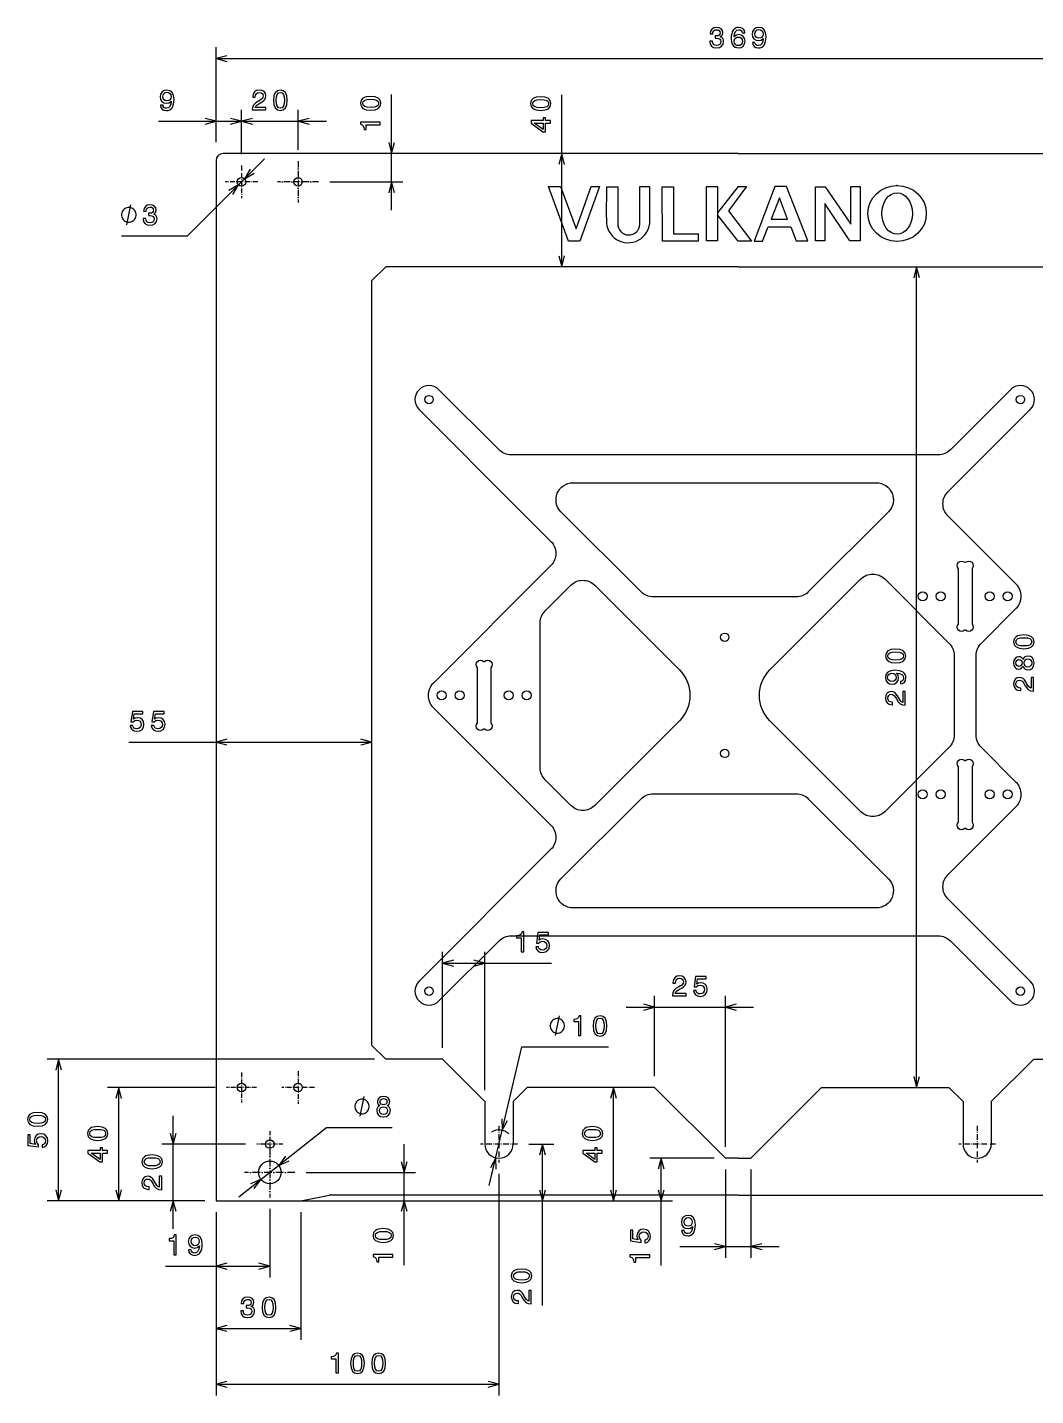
# Model space of a CAD drawing. Extents: x 282 to 817, y -68 to 415.
# Drawn here: x 281.8 to 638.1, y -68.2 to 415.3 of the extents above; entities that cross this region are included whole.
import ezdxf

# ---------------------------------------------------------------- set-up
doc = ezdxf.new("R2010")
doc.units = 0
doc.linetypes.add('DASHDOT', pattern=[18.5, 12, -3, 0.5, -3])
doc.layers.get('0').update_dxf_attribs({"linetype": 'CONTINUOUS'})

msp = doc.modelspace()

# ---------------------------------------------------------------- linework, layer by layer
at = {"color": 7, "ltscale": 0.419198}
msp.add_line((348.45, 374.67), (348.45, 408.21), dxfattribs=at)
at = {"color": 7}
for p, q in [((348.45, 404.21), (717.45, 404.21)), ((410.51, 350.67), (410.51, 391.48)), ((348.45, 368.17), (348.45, 0.67)), ((532.95, 370.67), (350.95, 370.67)), ((532.95, 370.67), (714.95, 370.67)), ((532.95, 330.67), (408.45, 330.67)), ((532.95, 330.67), (657.45, 330.67)), ((403.45, 325.67), (403.45, 55.67)), ((317.58, 162.72), (403.45, 162.72)), ((445.02, 6.07), (456.52, 54.98)), ((404.45, 50.67), (288.82, 50.67)), ((292.82, 0.67), (292.82, 50.67)), ((503.45, 40.67), (458.45, 40.67)), ((562.45, 40.67), (607.45, 40.67)), ((414.98, -22.14), (414.98, 20.67)), ((463.85, -36.4), (463.85, 20.67)), ((448.45, 10.17), (448.45, -68.21)), ((344.45, 0.67), (288.82, 0.67)), ((352.45, 0.67), (418.98, 0.67)), ((382.45, 0.67), (467.85, 0.67)), ((382.45, 0.67), (509.8, 0.67)), ((382.45, 0.67), (492.9, 0.67)), ((532.95, 2.67), (388.45, 2.67)), ((532.95, 2.67), (677.45, 2.67)), ((348.45, -3.33), (348.45, -48.44)), ((348.45, -3.33), (348.45, -68.21)), ((378.45, -3.33), (378.45, -48.44)), ((348.45, -64.21), (448.45, -64.21))]:
    msp.add_line(p, q, dxfattribs=at)
at = {"color": 230}
msp.add_line((470.62, 330.67), (470.62, 391.37), dxfattribs=at)
at = {"color": 7, "ltscale": 0.491104}
msp.add_line((328.16, 382.06), (367.45, 382.06), dxfattribs=at)
at = {"color": 7, "ltscale": 0.499998}
msp.add_line((347.45, 382.06), (387.45, 382.06), dxfattribs=at)
at = {"color": 7, "ltscale": 0.142364}
msp.add_line((348.45, 374.67), (348.45, 386.06), dxfattribs=at)
at = {"color": 7, "ltscale": 0.195451}
msp.add_line((357.45, 370.42), (357.45, 386.06), dxfattribs=at)
msp.add_line((357.45, 370.42), (357.45, 386.06), dxfattribs=at)
at = {"color": 7, "ltscale": 0.176475}
msp.add_line((377.45, 371.94), (377.45, 386.06), dxfattribs=at)
at = {"color": 7, "ltscale": 0.482448}
msp.add_line((338.28, 341.53), (365.59, 368.8), dxfattribs=at)
at = {"color": 7, "linetype": 'DASHDOT', "ltscale": 0.181778}
for p, q in [((377.45, 367.94), (377.45, 353.4)), ((384.72, 360.67), (370.18, 360.67))]:
    msp.add_line(p, q, dxfattribs=at)
at = {"color": 7, "linetype": 'DASHDOT', "ltscale": 0.143826}
msp.add_line((357.45, 366.42), (357.45, 354.92), dxfattribs=at)
at = {"color": 7, "linetype": 'DASHDOT', "ltscale": 0.143825}
msp.add_line((363.21, 360.67), (351.7, 360.67), dxfattribs=at)
at = {"color": 7, "ltscale": 0.322361}
msp.add_line((388.72, 360.67), (414.51, 360.67), dxfattribs=at)
for p, q in [((465.94, 359.02), (470.24, 359.02)), ((473.07, 339.77), (465.94, 359.02)), ((470.24, 359.02), (475.7, 344.09)), ((475.7, 344.09), (481.06, 359.06)), ((484, 359.06), (477.08, 339.77)), ((481.06, 359.06), (484, 359.06)), ((486.51, 348.08), (486.57, 358.9)), ((486.57, 358.9), (490.45, 358.9)), ((486.57, 358.9), (490.45, 358.9)), ((490.45, 358.9), (490.45, 345.17)), ((498.2, 346.46), (498.2, 359.05)), ((498.2, 359.05), (501.64, 359.05)), ((501.64, 359.05), (501.64, 345.56)), ((506.12, 358.91), (510.16, 358.91)), ((506.23, 339.76), (506.12, 358.91)), ((510.16, 358.91), (510.16, 342.25)), ((521.76, 359.02), (525.64, 359.02)), ((521.76, 339.8), (521.76, 359.02)), ((532.95, 359.02), (525.64, 349.67)), ((525.64, 359.02), (525.64, 339.8)), ((535.97, 359.02), (529.61, 350.47)), ((532.95, 359.02), (535.97, 359.02)), ((545.96, 359.01), (538.62, 339.73)), ((550.12, 359.01), (545.96, 359.01)), ((557.61, 339.81), (550.12, 359.01)), ((560.35, 339.86), (560.35, 358.95)), ((560.35, 358.95), (563.78, 358.95)), ((563.78, 358.95), (572.8, 345.67)), ((572.8, 345.67), (572.8, 359.03)), ((572.8, 359.03), (576.09, 359.03)), ((576.09, 359.03), (576.09, 339.86)), ((589.16, 359.41), (588.89, 359.4)), ((589.16, 359.41), (589.43, 359.4)), ((547.55, 355.08), (544.6, 347.52)), ((550.42, 347.52), (547.55, 355.08)), ((572.42, 339.86), (563.63, 353)), ((563.63, 353), (563.63, 339.79)), ((532.95, 339.73), (525.64, 349.03)), ((529.61, 350.47), (537.64, 339.73)), ((541.57, 339.73), (543.61, 344.8)), ((543.61, 344.8), (551.64, 344.8)), ((544.6, 347.52), (550.42, 347.52)), ((551.64, 344.8), (553.45, 339.81)), ((477.08, 339.77), (473.07, 339.77)), ((518.85, 339.76), (506.23, 339.76)), ((510.16, 342.25), (518.85, 342.25)), ((518.85, 342.25), (518.85, 339.76)), ((525.64, 339.8), (521.76, 339.8)), ((537.64, 339.73), (532.95, 339.73)), ((538.62, 339.73), (541.57, 339.73)), ((553.45, 339.81), (557.61, 339.81)), ((563.63, 339.79), (560.35, 339.86)), ((576.09, 339.86), (572.42, 339.86)), ((596.06, 40.67), (596.06, 330.67)), ((443.45, 39.67), (443.45, 88.57)), ((528.45, 19.67), (528.45, 73.07)), ((493.45, 69.07), (538.45, 69.07))]:
    msp.add_line(p, q)
at = {"color": 7, "ltscale": 0.290067}
for p, q in [((338.28, 341.53), (315.07, 341.53)), ((387.48, 26.48), (410.69, 26.48))]:
    msp.add_line(p, q, dxfattribs=at)
at = {"color": 7, "ltscale": 0.088388}
for p, q in [((403.45, 325.67), (408.45, 330.67)), ((408.45, 50.67), (403.45, 55.67)), ((453.45, 35.67), (458.45, 40.67)), ((612.45, 35.67), (607.45, 40.67))]:
    msp.add_line(p, q, dxfattribs=at)
at = {"color": 7, "ltscale": 0.420083}
for p, q in [((566.45, 330.67), (600.06, 330.67)), ((566.45, 40.67), (600.06, 40.67))]:
    msp.add_line(p, q, dxfattribs=at)
at = {"ltscale": 0.423739}
msp.add_line((428.45, 54.67), (428.45, 88.57), dxfattribs=at)
at = {"ltscale": 0.481799}
msp.add_line((428.45, 84.57), (467, 84.57), dxfattribs=at)
at = {"ltscale": 0.354949}
msp.add_line((503.45, 44.67), (503.45, 73.07), dxfattribs=at)
at = {"color": 7, "ltscale": 0.383468}
msp.add_line((456.52, 54.98), (487.2, 54.98), dxfattribs=at)
at = {"color": 7, "ltscale": 0.249999}
for p, q in [((428.45, 50.67), (408.45, 50.67)), ((637.45, 50.67), (657.45, 50.67))]:
    msp.add_line(p, q, dxfattribs=at)
at = {"color": 7, "ltscale": 0.265165}
for p, q in [((428.45, 50.67), (443.45, 35.67)), ((637.45, 50.67), (622.45, 35.67))]:
    msp.add_line(p, q, dxfattribs=at)
at = {"color": 7, "linetype": 'DASHDOT', "ltscale": 0.131209}
for p, q in [((357.45, 45.92), (357.45, 35.42)), ((362.7, 40.67), (352.2, 40.67))]:
    msp.add_line(p, q, dxfattribs=at)
at = {"color": 7, "linetype": 'DASHDOT', "ltscale": 0.143738}
for p, q in [((377.45, 46.42), (377.45, 34.92)), ((383.2, 40.67), (371.7, 40.67))]:
    msp.add_line(p, q, dxfattribs=at)
at = {"color": 7, "ltscale": 0.476903}
msp.add_line((348.2, 40.67), (310.05, 40.67), dxfattribs=at)
at = {"color": 7, "ltscale": 0.499999}
for p, q in [((314.05, 0.67), (314.05, 40.67)), ((488.9, 0.67), (488.9, 40.67)), ((333.27, -9.33), (333.27, 30.67))]:
    msp.add_line(p, q, dxfattribs=at)
at = {"color": 7, "ltscale": 0.441941}
for p, q in [((503.45, 40.67), (528.45, 15.67)), ((562.45, 40.67), (537.45, 15.67))]:
    msp.add_line(p, q, dxfattribs=at)
at = {"color": 7, "ltscale": 0.187499}
for p, q in [((443.45, 35.67), (443.45, 20.67)), ((622.45, 35.67), (622.45, 20.67))]:
    msp.add_line(p, q, dxfattribs=at)
at = {"color": 7, "ltscale": 0.1875}
for p, q in [((453.45, 35.67), (453.45, 20.67)), ((612.45, 35.67), (612.45, 20.67))]:
    msp.add_line(p, q, dxfattribs=at)
at = {"color": 7, "ltscale": 0.493941}
msp.add_line((356.46, 2), (387.48, 26.48), dxfattribs=at)
at = {"color": 7, "linetype": 'DASHDOT', "ltscale": 0.114717}
for p, q in [((367.45, 25.26), (367.45, 16.08)), ((372.04, 20.67), (362.86, 20.67))]:
    msp.add_line(p, q, dxfattribs=at)
at = {"color": 7, "linetype": 'DASHDOT', "ltscale": 0.1625}
for p, q in [((448.45, 27.17), (448.45, 14.17)), ((617.45, 27.17), (617.45, 14.17)), ((454.95, 20.67), (441.95, 20.67)), ((623.95, 20.67), (610.95, 20.67))]:
    msp.add_line(p, q, dxfattribs=at)
at = {"color": 7, "ltscale": 0.36987}
msp.add_line((358.86, 20.67), (329.27, 20.67), dxfattribs=at)
at = {"color": 7, "linetype": 'DASHDOT', "ltscale": 0.222767}
for p, q in [((367.45, 19.58), (367.45, 1.76)), ((376.36, 10.67), (358.54, 10.67))]:
    msp.add_line(p, q, dxfattribs=at)
at = {"color": 7, "ltscale": 0.111219}
msp.add_line((458.95, 20.67), (467.85, 20.67), dxfattribs=at)
at = {"color": 7, "ltscale": 0.28315}
msp.add_line((524.45, 15.67), (501.8, 15.67), dxfattribs=at)
at = {"color": 7, "ltscale": 0.474378}
msp.add_line((505.8, -22.28), (505.8, 15.67), dxfattribs=at)
at = {"color": 7, "ltscale": 0.056251}
for q in [(528.45, 15.67), (537.45, 15.67)]:
    msp.add_line((532.95, 15.67), q, dxfattribs=at)
at = {"color": 7, "ltscale": 0.482652}
msp.add_line((380.36, 10.67), (418.98, 10.67), dxfattribs=at)
at = {"color": 7, "ltscale": 0.390543}
for p, q in [((528.45, 11.67), (528.45, -19.57)), ((537.45, 11.67), (537.45, -19.57))]:
    msp.add_line(p, q, dxfattribs=at)
at = {"color": 7, "ltscale": 0.430008}
msp.add_line((344.45, 0.67), (310.05, 0.67), dxfattribs=at)
at = {"color": 7, "ltscale": 0.189729}
msp.add_line((344.45, 0.67), (329.27, 0.67), dxfattribs=at)
at = {"color": 7, "ltscale": 0.375}
for p, q in [((348.45, 0.67), (378.45, 0.67)), ((348.45, -44.44), (378.45, -44.44))]:
    msp.add_line(p, q, dxfattribs=at)
at = {"color": 7, "ltscale": 0.127475}
msp.add_line((378.45, 0.67), (388.45, 2.67), dxfattribs=at)
at = {"color": 7, "ltscale": 0.288997}
msp.add_line((348.45, -3.33), (348.45, -26.45), dxfattribs=at)
at = {"color": 7, "ltscale": 0.302615}
msp.add_line((367.45, -2.24), (367.45, -26.45), dxfattribs=at)
at = {"color": 7, "ltscale": 0.438402}
msp.add_line((512.38, -15.57), (547.45, -15.57), dxfattribs=at)
at = {"color": 7, "ltscale": 0.460394}
msp.add_line((330.62, -22.45), (367.45, -22.45), dxfattribs=at)
at = {"color": 7}
for points in [[(522.94, 410.41), (522.94, 410.34), (523.1, 409.37), (523.57, 408.64), (524.32, 408.18), (525.31, 408.01), (526.36, 408.18), (527.15, 408.62), (527.65, 409.33), (527.83, 410.23), (527.75, 410.83), (527.53, 411.31), (527.17, 411.69), (526.68, 411.96), (527.34, 412.5), (527.57, 413.37), (527.42, 414.16), (526.98, 414.75), (526.28, 415.13), (525.31, 415.26), (524.4, 415.1), (523.71, 414.65), (523.25, 413.95), (523.1, 413.01), (523.1, 412.94), (524, 412.94), (524.08, 413.58), (524.34, 414.05), (524.76, 414.33), (525.36, 414.43), (525.88, 414.35), (526.27, 414.14), (526.5, 413.8), (526.59, 413.33), (526.5, 412.84), (526.26, 412.5), (525.83, 412.3), (525.26, 412.24), (524.87, 412.25), (524.87, 411.46), (525.36, 411.48), (526, 411.38), (526.47, 411.14), (526.75, 410.75), (526.85, 410.23), (526.74, 409.65), (526.45, 409.22), (525.99, 408.94), (525.37, 408.85), (524.73, 408.95), (524.27, 409.26), (523.98, 409.74), (523.87, 410.41)], [(535.37, 413.32), (535.18, 414.14), (534.74, 414.74), (534.05, 415.13), (533.16, 415.26), (532.57, 415.19), (532.06, 415), (531.6, 414.68), (531.22, 414.24), (530.92, 413.68), (530.69, 413.01), (530.55, 412.21), (530.51, 411.31), (530.67, 409.88), (531.17, 408.84), (531.96, 408.22), (533.05, 408.01), (534.03, 408.19), (534.78, 408.66), (535.26, 409.41), (535.43, 410.36), (535.26, 411.31), (534.8, 412.05), (534.08, 412.51), (533.19, 412.68), (532.24, 412.47), (531.52, 411.9), (531.67, 413.01), (531.99, 413.81), (532.49, 414.28), (533.17, 414.44), (533.68, 414.36), (534.06, 414.15), (534.31, 413.8), (534.45, 413.32)], [(534.46, 410.35), (534.34, 409.71), (534.06, 409.23), (533.61, 408.9), (533.04, 408.8), (532.45, 408.9), (531.99, 409.22), (531.7, 409.7), (531.61, 410.34), (531.71, 410.96), (531.99, 411.43), (532.46, 411.74), (533.08, 411.85), (533.63, 411.74), (534.06, 411.44), (534.34, 410.97)], [(538, 409.94), (538.16, 409.15), (538.59, 408.53), (539.28, 408.15), (540.18, 408.01), (540.78, 408.08), (541.31, 408.26), (541.77, 408.57), (542.15, 409.01), (542.45, 409.57), (542.67, 410.25), (542.81, 411.04), (542.86, 411.95), (542.68, 413.37), (542.19, 414.41), (541.4, 415.04), (540.32, 415.26), (539.34, 415.08), (538.59, 414.59), (538.1, 413.85), (537.94, 412.91), (538.1, 411.94), (538.58, 411.2), (539.29, 410.74), (540.18, 410.59), (541.13, 410.78), (541.85, 411.36), (541.69, 410.24), (541.36, 409.45), (540.87, 408.97), (540.19, 408.82), (539.67, 408.89), (539.29, 409.11), (539.03, 409.47), (538.93, 409.94)], [(538.92, 412.92), (539.02, 413.54), (539.31, 414.04), (539.75, 414.35), (540.32, 414.46), (540.92, 414.35), (541.37, 414.04), (541.66, 413.55), (541.77, 412.93), (541.66, 412.29), (541.37, 411.82), (540.91, 411.53), (540.29, 411.42), (539.74, 411.53), (539.31, 411.82), (539.02, 412.28)], [(328.78, 387.8), (328.93, 387), (329.36, 386.38), (330.05, 386), (330.96, 385.86), (331.55, 385.93), (332.09, 386.11), (332.54, 386.42), (332.93, 386.87), (333.23, 387.42), (333.45, 388.11), (333.58, 388.89), (333.63, 389.8), (333.46, 391.22), (332.97, 392.26), (332.18, 392.89), (331.1, 393.11), (330.11, 392.93), (329.36, 392.45), (328.88, 391.7), (328.72, 390.76), (328.88, 389.79), (329.35, 389.06), (330.06, 388.59), (330.96, 388.44), (331.91, 388.63), (332.62, 389.22), (332.46, 388.1), (332.14, 387.3), (331.64, 386.83), (330.97, 386.68), (330.44, 386.75), (330.06, 386.97), (329.81, 387.32), (329.71, 387.8)], [(329.7, 390.77), (329.8, 391.4), (330.08, 391.89), (330.52, 392.2), (331.1, 392.31), (331.69, 392.2), (332.15, 391.89), (332.43, 391.41), (332.54, 390.78), (332.43, 390.15), (332.15, 389.67), (331.68, 389.38), (331.07, 389.28), (330.51, 389.38), (330.08, 389.67), (329.8, 390.14)], [(361.26, 386.06), (366.07, 386.06), (366.07, 386.93), (362.26, 386.93), (362.48, 387.4), (362.84, 387.8), (363.96, 388.51), (364.55, 388.81), (365.22, 389.25), (365.69, 389.75), (365.97, 390.35), (366.07, 391.02), (365.9, 391.87), (365.42, 392.54), (364.7, 392.96), (363.76, 393.11), (362.79, 392.94), (362.05, 392.47), (361.58, 391.71), (361.42, 390.71), (361.42, 390.57), (362.33, 390.57), (362.33, 390.65), (362.43, 391.34), (362.7, 391.84), (363.13, 392.16), (363.71, 392.27), (364.29, 392.17), (364.73, 391.92), (365.01, 391.53), (365.11, 391.03), (365.04, 390.57), (364.85, 390.18), (364.52, 389.83), (364.08, 389.53), (363.48, 389.21), (362.5, 388.58), (361.8, 387.92), (361.39, 387.11), (361.26, 386.09)], [(368.76, 389.48), (368.91, 387.9), (369.38, 386.77), (370.14, 386.08), (371.19, 385.86), (372.23, 386.08), (372.98, 386.77), (373.45, 387.9), (373.61, 389.48), (373.45, 391.05), (373.26, 391.68), (372.98, 392.19), (372.23, 392.88), (371.19, 393.11), (370.14, 392.88), (369.38, 392.18), (368.91, 391.05)], [(369.73, 389.48), (369.81, 390.7), (370.06, 391.58), (370.51, 392.09), (371.19, 392.27), (371.85, 392.09), (372.31, 391.58), (372.56, 390.7), (372.64, 389.48), (372.56, 388.25), (372.31, 387.37), (371.85, 386.86), (371.19, 386.69), (370.51, 386.86), (370.06, 387.37), (369.81, 388.25)], [(403.09, 386.02), (404.68, 386.17), (405.81, 386.64), (406.49, 387.4), (406.71, 388.45), (406.49, 389.49), (405.81, 390.24), (404.68, 390.71), (403.09, 390.87), (401.52, 390.71), (400.89, 390.51), (400.38, 390.24), (399.69, 389.49), (399.46, 388.45), (399.69, 387.4), (400.39, 386.64), (401.52, 386.17)], [(403.09, 386.98), (401.87, 387.07), (401, 387.32), (400.48, 387.77), (400.3, 388.45), (400.48, 389.11), (401, 389.57), (401.87, 389.82), (403.09, 389.9), (404.32, 389.82), (405.2, 389.57), (405.72, 389.11), (405.89, 388.45), (405.72, 387.77), (405.2, 387.32), (404.32, 387.07)], [(406.51, 380.79), (406.51, 381.71), (399.46, 381.71), (399.46, 381.03), (400.08, 380.84), (400.49, 380.48), (400.73, 379.93), (400.81, 379.16), (401.53, 379.16), (401.53, 380.79)], [(320.2, 349.03), (320.2, 349.26), (320.09, 349.73), (319.97, 350.08), (319.85, 350.31), (319.62, 350.66), (319.27, 351.01), (318.92, 351.25), (318.69, 351.36), (318.34, 351.48), (317.87, 351.6), (317.64, 351.6), (317.4, 351.6), (316.94, 351.48), (316.59, 351.36), (316.35, 351.25), (316, 351.01), (315.65, 350.66), (315.42, 350.31), (315.3, 350.08), (315.19, 349.73), (315.07, 349.26), (315.07, 349.03), (315.07, 348.8), (315.19, 348.33), (315.3, 347.98), (315.42, 347.75), (315.65, 347.4), (316, 347.05), (316.35, 346.81), (316.59, 346.7), (316.94, 346.58), (317.4, 346.46), (317.64, 346.46), (317.87, 346.46), (318.34, 346.58), (318.69, 346.7), (318.92, 346.81), (319.27, 347.05), (319.62, 347.4), (319.85, 347.75), (319.97, 347.98), (320.09, 348.33), (320.2, 348.8)], [(322.7, 347.73), (322.7, 347.66), (322.86, 346.69), (323.33, 345.96), (324.08, 345.5), (325.07, 345.33), (326.12, 345.5), (326.9, 345.94), (327.41, 346.65), (327.59, 347.56), (327.51, 348.15), (327.29, 348.64), (326.92, 349.01), (326.44, 349.28), (327.1, 349.83), (327.33, 350.69), (327.18, 351.48), (326.74, 352.07), (326.04, 352.45), (325.07, 352.58), (324.16, 352.42), (323.47, 351.97), (323.01, 351.27), (322.86, 350.33), (322.86, 350.26), (323.76, 350.26), (323.84, 350.9), (324.1, 351.37), (324.52, 351.65), (325.12, 351.75), (325.64, 351.67), (326.03, 351.46), (326.26, 351.12), (326.35, 350.65), (326.26, 350.16), (326.02, 349.83), (325.59, 349.62), (325.02, 349.56), (324.63, 349.57), (324.63, 348.78), (325.12, 348.8), (325.75, 348.71), (326.23, 348.46), (326.51, 348.07), (326.61, 347.56), (326.5, 346.97), (326.21, 346.54), (325.74, 346.26), (325.13, 346.17), (324.49, 346.27), (324.03, 346.58), (323.74, 347.06), (323.63, 347.73)], [(318.11, 168.55), (318.33, 167.72), (318.83, 167.07), (319.55, 166.67), (320.48, 166.52), (321.5, 166.7), (322.3, 167.19), (322.8, 167.98), (322.99, 168.99), (322.82, 169.93), (322.34, 170.66), (321.58, 171.14), (320.6, 171.31), (319.85, 171.19), (319.26, 170.86), (319.54, 172.74), (322.61, 172.74), (322.61, 173.57), (318.87, 173.57), (318.31, 169.86), (319.12, 169.86), (319.7, 170.33), (320.45, 170.5), (321.1, 170.39), (321.59, 170.07), (321.9, 169.57), (322.01, 168.94), (321.9, 168.3), (321.58, 167.81), (321.09, 167.5), (320.45, 167.39), (319.92, 167.46), (319.5, 167.69), (319.2, 168.05), (319.05, 168.55)], [(325.58, 168.55), (325.8, 167.72), (326.3, 167.07), (327.03, 166.67), (327.95, 166.52), (328.97, 166.7), (329.77, 167.19), (330.27, 167.98), (330.46, 168.99), (330.29, 169.93), (329.81, 170.66), (329.05, 171.14), (328.07, 171.31), (327.32, 171.19), (326.73, 170.86), (327.01, 172.74), (330.08, 172.74), (330.08, 173.57), (326.34, 173.57), (325.78, 169.86), (326.59, 169.86), (327.18, 170.33), (327.92, 170.5), (328.57, 170.39), (329.06, 170.07), (329.38, 169.57), (329.49, 168.94), (329.38, 168.3), (329.05, 167.81), (328.56, 167.5), (327.92, 167.39), (327.39, 167.46), (326.97, 167.69), (326.67, 168.05), (326.52, 168.55)], [(402.62, 33.98), (402.62, 34.21), (402.5, 34.68), (402.38, 35.03), (402.27, 35.26), (402.03, 35.61), (401.68, 35.96), (401.33, 36.19), (401.1, 36.31), (400.75, 36.43), (400.28, 36.54), (400.05, 36.54), (399.82, 36.54), (399.35, 36.43), (399, 36.31), (398.77, 36.19), (398.42, 35.96), (398.07, 35.61), (397.83, 35.26), (397.72, 35.03), (397.6, 34.68), (397.48, 34.21), (397.48, 33.98), (397.48, 33.74), (397.6, 33.28), (397.72, 32.93), (397.83, 32.69), (398.07, 32.34), (398.42, 31.99), (398.77, 31.76), (399, 31.64), (399.35, 31.53), (399.82, 31.41), (400.05, 31.41), (400.28, 31.41), (400.75, 31.53), (401.1, 31.64), (401.33, 31.76), (401.68, 31.99), (402.03, 32.34), (402.27, 32.69), (402.38, 32.93), (402.5, 33.28), (402.62, 33.74)], [(406.4, 34.25), (405.89, 33.97), (405.53, 33.57), (405.31, 33.08), (405.24, 32.48), (405.4, 31.59), (405.87, 30.89), (406.62, 30.45), (407.65, 30.27), (408.67, 30.45), (409.43, 30.89), (409.89, 31.59), (410.06, 32.48), (409.98, 33.08), (409.77, 33.57), (409.41, 33.97), (408.9, 34.25), (409.31, 34.49), (409.59, 34.82), (409.76, 35.23), (409.82, 35.72), (409.66, 36.44), (409.24, 37.01), (408.55, 37.39), (407.65, 37.53), (406.75, 37.39), (406.06, 37.01), (405.63, 36.44), (405.47, 35.72), (405.52, 35.23), (405.7, 34.82)], [(406.43, 35.64), (406.51, 36.08), (406.76, 36.43), (407.14, 36.64), (407.65, 36.72), (408.16, 36.64), (408.54, 36.43), (408.78, 36.08), (408.87, 35.64), (408.78, 35.19), (408.54, 34.83), (408.16, 34.6), (407.65, 34.53), (407.14, 34.61), (406.76, 34.83), (406.51, 35.19)], [(285.4, 26.98), (286.98, 27.13), (288.11, 27.6), (288.8, 28.36), (289.02, 29.41), (288.8, 30.45), (288.11, 31.2), (286.98, 31.67), (285.4, 31.83), (283.83, 31.67), (283.2, 31.48), (282.69, 31.2), (282, 30.45), (281.77, 29.41), (282, 28.36), (282.7, 27.6), (283.83, 27.13)], [(285.4, 27.94), (284.18, 28.03), (283.3, 28.28), (282.79, 28.73), (282.61, 29.41), (282.79, 30.07), (283.3, 30.53), (284.18, 30.78), (285.4, 30.86), (286.63, 30.78), (287.51, 30.53), (288.02, 30.07), (288.19, 29.41), (288.02, 28.73), (287.51, 28.28), (286.63, 28.03)], [(406.21, 32.5), (406.3, 33.04), (406.59, 33.44), (407.05, 33.7), (407.65, 33.79), (408.25, 33.7), (408.7, 33.44), (408.99, 33.04), (409.1, 32.5), (408.99, 31.93), (408.7, 31.49), (408.25, 31.21), (407.65, 31.12), (407.05, 31.21), (406.59, 31.49), (406.3, 31.93)], [(286.99, 19.43), (287.82, 19.66), (288.47, 20.15), (288.87, 20.88), (289.02, 21.8), (288.84, 22.82), (288.35, 23.62), (287.56, 24.12), (286.55, 24.32), (285.61, 24.14), (284.88, 23.66), (284.4, 22.9), (284.23, 21.93), (284.35, 21.17), (284.68, 20.58), (282.8, 20.87), (282.8, 23.93), (281.97, 23.93), (281.97, 20.19), (285.68, 19.64), (285.68, 20.44), (285.21, 21.03), (285.04, 21.77), (285.15, 22.42), (285.47, 22.91), (285.97, 23.23), (286.6, 23.34), (287.24, 23.23), (287.73, 22.9), (288.04, 22.41), (288.15, 21.77), (288.08, 21.24), (287.85, 20.83), (287.49, 20.52), (286.99, 20.37)], [(306.63, 21.98), (308.22, 22.13), (309.35, 22.6), (310.03, 23.36), (310.25, 24.41), (310.03, 25.45), (309.35, 26.2), (308.22, 26.67), (306.63, 26.83), (305.06, 26.67), (304.43, 26.48), (303.92, 26.2), (303.23, 25.45), (303, 24.41), (303.23, 23.36), (303.93, 22.6), (305.06, 22.13)], [(306.63, 22.94), (305.41, 23.03), (304.53, 23.28), (304.02, 23.73), (303.84, 24.41), (304.02, 25.07), (304.53, 25.53), (305.41, 25.78), (306.63, 25.86), (307.86, 25.78), (308.74, 25.53), (309.26, 25.07), (309.43, 24.41), (309.26, 23.73), (308.74, 23.28), (307.86, 23.03)], [(481.48, 21.98), (483.07, 22.13), (484.2, 22.6), (484.88, 23.36), (485.1, 24.41), (484.88, 25.45), (484.2, 26.2), (483.07, 26.67), (481.48, 26.83), (479.91, 26.67), (479.28, 26.48), (478.77, 26.2), (478.08, 25.45), (477.85, 24.41), (478.08, 23.36), (478.78, 22.6), (479.91, 22.13)], [(481.48, 22.94), (480.26, 23.03), (479.38, 23.28), (478.87, 23.73), (478.69, 24.41), (478.87, 25.07), (479.38, 25.53), (480.26, 25.78), (481.48, 25.86), (482.71, 25.78), (483.59, 25.53), (484.11, 25.07), (484.28, 24.41), (484.11, 23.73), (483.59, 23.28), (482.71, 23.03)], [(310.05, 17.49), (310.05, 18.4), (308.32, 18.4), (308.32, 19.4), (307.51, 19.4), (307.51, 18.4), (303.2, 18.4), (303.2, 17.48), (307.43, 14.41), (308.32, 14.41), (308.32, 17.49)], [(484.9, 17.49), (484.9, 18.4), (483.17, 18.4), (483.17, 19.4), (482.36, 19.4), (482.36, 18.4), (478.05, 18.4), (478.05, 17.48), (482.28, 14.41), (483.17, 14.41), (483.17, 17.49)], [(307.51, 15.26), (304.37, 17.49), (307.51, 17.49)], [(325.86, 11.98), (327.44, 12.13), (328.57, 12.6), (329.25, 13.36), (329.48, 14.41), (329.25, 15.45), (328.57, 16.2), (327.44, 16.67), (325.86, 16.83), (324.28, 16.67), (323.66, 16.48), (323.14, 16.2), (322.46, 15.45), (322.22, 14.41), (322.46, 13.36), (323.15, 12.6), (324.28, 12.13)], [(325.86, 12.94), (324.63, 13.03), (323.76, 13.28), (323.24, 13.73), (323.06, 14.41), (323.24, 15.07), (323.76, 15.53), (324.63, 15.78), (325.86, 15.86), (327.09, 15.78), (327.96, 15.53), (328.48, 15.07), (328.65, 14.41), (328.48, 13.73), (327.96, 13.28), (327.09, 13.03)], [(482.36, 15.26), (479.22, 17.49), (482.36, 17.49)], [(329.27, 4.47), (329.27, 9.29), (328.41, 9.29), (328.41, 5.48), (327.93, 5.69), (327.54, 6.06), (326.82, 7.18), (326.52, 7.77), (326.09, 8.44), (325.58, 8.91), (324.99, 9.18), (324.31, 9.29), (323.46, 9.11), (322.8, 8.64), (322.38, 7.91), (322.22, 6.98), (322.4, 6.01), (322.87, 5.27), (323.63, 4.8), (324.62, 4.64), (324.77, 4.64), (324.77, 5.55), (324.69, 5.55), (324, 5.64), (323.5, 5.92), (323.17, 6.35), (323.06, 6.93), (323.16, 7.51), (323.41, 7.94), (323.81, 8.23), (324.3, 8.33), (324.77, 8.26), (325.16, 8.06), (325.5, 7.74), (325.8, 7.3), (326.13, 6.7), (326.75, 5.71), (327.42, 5.02), (328.23, 4.61), (329.24, 4.47)], [(513, -9.84), (513.15, -10.63), (513.58, -11.25), (514.27, -11.63), (515.17, -11.77), (515.77, -11.7), (516.3, -11.52), (516.76, -11.21), (517.14, -10.77), (517.44, -10.21), (517.67, -9.52), (517.8, -8.74), (517.85, -7.83), (517.68, -6.41), (517.18, -5.37), (516.4, -4.74), (515.32, -4.52), (514.33, -4.7), (513.58, -5.19), (513.1, -5.93), (512.94, -6.87), (513.1, -7.84), (513.57, -8.58), (514.28, -9.04), (515.17, -9.19), (516.12, -9), (516.84, -8.42), (516.68, -9.53), (516.35, -10.33), (515.86, -10.81), (515.18, -10.96), (514.66, -10.89), (514.28, -10.66), (514.02, -10.31), (513.92, -9.84)], [(407.56, -14.07), (409.14, -13.91), (410.27, -13.44), (410.96, -12.68), (411.18, -11.64), (410.96, -10.6), (410.27, -9.84), (409.14, -9.38), (407.56, -9.21), (405.98, -9.38), (405.36, -9.57), (404.84, -9.84), (404.16, -10.6), (403.93, -11.64), (404.16, -12.68), (404.85, -13.44), (405.98, -13.91)], [(499.98, -14.27), (500.8, -14.05), (501.45, -13.56), (501.85, -12.83), (502, -11.9), (501.82, -10.88), (501.33, -10.09), (500.54, -9.58), (499.53, -9.39), (498.59, -9.56), (497.86, -10.05), (497.38, -10.8), (497.21, -11.78), (497.33, -12.54), (497.67, -13.12), (495.78, -12.84), (495.78, -9.77), (494.95, -9.77), (494.95, -13.52), (498.66, -14.07), (498.66, -13.26), (498.19, -12.68), (498.02, -11.93), (498.13, -11.29), (498.45, -10.79), (498.95, -10.48), (499.58, -10.37), (500.22, -10.48), (500.71, -10.8), (501.02, -11.3), (501.14, -11.93), (501.06, -12.47), (500.83, -12.88), (500.47, -13.18), (499.98, -13.33)], [(513.91, -6.86), (514.01, -6.24), (514.3, -5.74), (514.74, -5.43), (515.32, -5.32), (515.91, -5.43), (516.36, -5.74), (516.65, -6.23), (516.76, -6.85), (516.65, -7.49), (516.36, -7.96), (515.9, -8.25), (515.29, -8.35), (514.73, -8.25), (514.3, -7.96), (514.01, -7.5)], [(333.48, -18.45), (334.39, -18.45), (334.39, -11.4), (333.71, -11.4), (333.53, -12.01), (333.16, -12.43), (332.61, -12.67), (331.84, -12.75), (331.84, -13.47), (333.48, -13.47)], [(338.71, -16.71), (338.86, -17.51), (339.29, -18.13), (339.98, -18.51), (340.89, -18.65), (341.48, -18.58), (342.02, -18.4), (342.47, -18.09), (342.85, -17.64), (343.16, -17.09), (343.38, -16.4), (343.51, -15.61), (343.56, -14.71), (343.39, -13.28), (342.89, -12.25), (342.11, -11.62), (341.03, -11.4), (340.04, -11.58), (339.29, -12.06), (338.81, -12.81), (338.65, -13.75), (338.81, -14.72), (339.28, -15.45), (339.99, -15.92), (340.89, -16.07), (341.84, -15.88), (342.55, -15.29), (342.39, -16.41), (342.07, -17.21), (341.57, -17.68), (340.9, -17.83), (340.37, -17.76), (339.99, -17.54), (339.74, -17.19), (339.64, -16.71)], [(339.63, -13.74), (339.73, -13.11), (340.01, -12.62), (340.45, -12.31), (341.03, -12.19), (341.62, -12.31), (342.08, -12.62), (342.36, -13.1), (342.47, -13.73), (342.36, -14.36), (342.08, -14.84), (341.61, -15.13), (341, -15.23), (340.44, -15.13), (340.01, -14.84), (339.73, -14.37)], [(407.56, -13.1), (406.34, -13.02), (405.46, -12.76), (404.94, -12.31), (404.76, -11.64), (404.94, -10.97), (405.46, -10.52), (406.34, -10.26), (407.56, -10.18), (408.79, -10.26), (409.66, -10.52), (410.18, -10.97), (410.35, -11.64), (410.18, -12.31), (409.66, -12.76), (408.79, -13.02)], [(410.98, -19.29), (410.98, -18.37), (403.93, -18.37), (403.93, -19.06), (404.54, -19.24), (404.95, -19.6), (405.2, -20.16), (405.28, -20.92), (405.99, -20.92), (405.99, -19.29)], [(501.8, -19.42), (501.8, -18.51), (494.75, -18.51), (494.75, -19.19), (495.37, -19.37), (495.78, -19.74), (496.02, -20.29), (496.1, -21.06), (496.82, -21.06), (496.82, -19.42)], [(456.43, -28.33), (458.01, -28.17), (459.14, -27.7), (459.83, -26.94), (460.05, -25.9), (459.83, -24.86), (459.14, -24.1), (458.01, -23.64), (456.43, -23.47), (454.86, -23.64), (454.23, -23.83), (453.72, -24.1), (453.03, -24.86), (452.8, -25.9), (453.03, -26.94), (453.73, -27.7), (454.86, -28.17)], [(456.43, -27.36), (455.21, -27.28), (454.33, -27.02), (453.82, -26.57), (453.64, -25.9), (453.82, -25.23), (454.33, -24.78), (455.21, -24.52), (456.43, -24.44), (457.66, -24.52), (458.54, -24.78), (459.05, -25.23), (459.22, -25.9), (459.05, -26.57), (458.54, -27.02), (457.66, -27.28)], [(357.18, -38.24), (357.18, -38.31), (357.34, -39.28), (357.81, -40), (358.56, -40.47), (359.55, -40.64), (360.59, -40.47), (361.38, -40.02), (361.89, -39.32), (362.07, -38.41), (361.99, -37.81), (361.76, -37.33), (361.4, -36.96), (360.92, -36.68), (361.57, -36.14), (361.8, -35.27), (361.65, -34.49), (361.22, -33.89), (360.51, -33.52), (359.55, -33.39), (358.64, -33.55), (357.94, -33.99), (357.49, -34.7), (357.34, -35.64), (357.34, -35.71), (358.23, -35.71), (358.31, -35.06), (358.58, -34.6), (359, -34.31), (359.6, -34.21), (360.12, -34.29), (360.5, -34.51), (360.74, -34.85), (360.83, -35.31), (360.74, -35.81), (360.49, -36.14), (360.07, -36.34), (359.49, -36.4), (359.1, -36.39), (359.1, -37.19), (359.6, -37.17), (360.23, -37.26), (360.71, -37.5), (360.99, -37.89), (361.09, -38.41), (360.98, -38.99), (360.69, -39.43), (360.22, -39.7), (359.61, -39.79), (358.97, -39.69), (358.51, -39.39), (358.21, -38.9), (358.1, -38.24)], [(364.76, -37.02), (364.91, -38.6), (365.38, -39.73), (366.14, -40.42), (367.19, -40.64), (368.23, -40.42), (368.98, -39.73), (369.45, -38.6), (369.61, -37.02), (369.45, -35.44), (369.26, -34.82), (368.98, -34.3), (368.23, -33.62), (367.19, -33.39), (366.14, -33.62), (365.38, -34.31), (364.91, -35.44)], [(459.85, -35.83), (459.85, -31.02), (458.98, -31.02), (458.98, -34.82), (458.51, -34.61), (458.12, -34.24), (457.4, -33.13), (457.1, -32.53), (456.66, -31.86), (456.16, -31.39), (455.56, -31.12), (454.89, -31.02), (454.04, -31.19), (453.37, -31.66), (452.95, -32.39), (452.8, -33.33), (452.97, -34.3), (453.45, -35.03), (454.2, -35.51), (455.2, -35.67), (455.34, -35.67), (455.34, -34.75), (455.26, -34.75), (454.57, -34.66), (454.07, -34.39), (453.75, -33.95), (453.64, -33.38), (453.74, -32.79), (453.99, -32.36), (454.38, -32.08), (454.88, -31.98), (455.34, -32.05), (455.73, -32.24), (456.08, -32.56), (456.38, -33), (456.7, -33.6), (457.33, -34.59), (457.99, -35.28), (458.8, -35.7), (459.82, -35.83)], [(365.73, -37.02), (365.81, -35.8), (366.06, -34.92), (366.51, -34.4), (367.19, -34.22), (367.85, -34.4), (368.31, -34.92), (368.56, -35.8), (368.64, -37.02), (368.56, -38.25), (368.31, -39.13), (367.85, -39.64), (367.19, -39.81), (366.51, -39.64), (366.06, -39.13), (365.81, -38.25)], [(390.8, -60.21), (391.72, -60.21), (391.72, -53.16), (391.03, -53.16), (390.85, -53.78), (390.49, -54.19), (389.93, -54.43), (389.17, -54.52), (389.17, -55.23), (390.8, -55.23)], [(396.02, -56.79), (396.17, -58.38), (396.65, -59.51), (397.4, -60.19), (398.45, -60.42), (399.49, -60.19), (400.25, -59.51), (400.71, -58.38), (400.87, -56.79), (400.71, -55.22), (400.52, -54.6), (400.25, -54.08), (399.49, -53.4), (398.45, -53.16), (397.4, -53.4), (396.65, -54.09), (396.17, -55.22)], [(403.49, -56.79), (403.65, -58.38), (404.12, -59.51), (404.88, -60.19), (405.92, -60.42), (406.96, -60.19), (407.72, -59.51), (408.18, -58.38), (408.35, -56.79), (408.18, -55.22), (407.99, -54.6), (407.72, -54.08), (406.96, -53.4), (405.92, -53.16), (404.88, -53.4), (404.12, -54.09), (403.65, -55.22)], [(396.99, -56.79), (397.07, -55.57), (397.32, -54.7), (397.78, -54.18), (398.45, -54), (399.12, -54.18), (399.57, -54.7), (399.82, -55.57), (399.91, -56.79), (399.82, -58.03), (399.57, -58.9), (399.12, -59.42), (398.45, -59.59), (397.78, -59.42), (397.32, -58.9), (397.07, -58.03)], [(404.46, -56.79), (404.54, -55.57), (404.8, -54.7), (405.25, -54.18), (405.92, -54), (406.59, -54.18), (407.04, -54.7), (407.3, -55.57), (407.38, -56.79), (407.3, -58.03), (407.04, -58.9), (406.59, -59.42), (405.92, -59.59), (405.25, -59.42), (404.8, -58.9), (404.54, -58.03)]]:
    msp.add_lwpolyline(points, close=True, dxfattribs=at)
for points in [[(352.32, 405.24), (348.45, 404.21), (352.32, 403.17)], [(344.59, 381.03), (348.45, 382.06), (344.59, 383.1)], [(353.59, 381.03), (357.45, 382.06), (353.59, 383.1)], [(361.32, 383.1), (357.45, 382.06), (361.32, 381.03)], [(381.32, 383.1), (377.45, 382.06), (381.32, 381.03)], [(409.48, 374.54), (410.51, 370.67), (411.55, 374.54)], [(360.52, 365.19), (358.51, 361.73), (361.98, 363.73)], [(354.39, 356.15), (356.39, 359.61), (352.93, 357.61)], [(411.55, 356.81), (410.51, 360.67), (409.48, 356.81)], [(316.94, 345.53), (318.34, 352.53)], [(597.09, 326.81), (596.06, 330.67), (595.02, 326.81)], [(352.32, 163.76), (348.45, 162.72), (352.32, 161.69)], [(399.59, 161.69), (403.45, 162.72), (399.59, 163.76)], [(293.86, 46.81), (292.82, 50.67), (291.79, 46.81)], [(595.02, 44.53), (596.06, 40.67), (597.09, 44.53)], [(315.09, 36.81), (314.05, 40.67), (313.02, 36.81)], [(489.94, 36.81), (488.9, 40.67), (487.87, 36.81)], [(399.35, 30.48), (400.75, 37.48)], [(449.47, 29.54), (449.6, 25.54), (451.49, 29.06)], [(332.24, 24.54), (333.27, 20.67), (334.31, 24.54)], [(464.89, 16.81), (463.85, 20.67), (462.81, 16.81)], [(372.98, 16.36), (370.59, 13.15), (374.27, 14.73)], [(413.94, 14.54), (414.98, 10.67), (416.01, 14.54)], [(447.43, 11.81), (447.31, 15.8), (445.42, 12.28)], [(506.84, 11.81), (505.8, 15.67), (504.77, 11.81)], [(361.92, 4.99), (364.31, 8.19), (360.64, 6.61)], [(291.79, 4.54), (292.82, 0.67), (293.86, 4.54)], [(313.02, 4.54), (314.05, 0.67), (315.09, 4.54)], [(334.31, -3.19), (333.27, 0.67), (332.24, -3.19)], [(416.01, -3.19), (414.98, 0.67), (413.94, -3.19)], [(462.81, 4.54), (463.85, 0.67), (464.89, 4.54)], [(487.87, 4.54), (488.9, 0.67), (489.94, 4.54)], [(504.77, 4.54), (505.8, 0.67), (506.84, 4.54)], [(524.59, -16.61), (528.45, -15.57), (524.59, -14.54)], [(541.32, -14.54), (537.45, -15.57), (541.32, -16.61)], [(352.32, -21.41), (348.45, -22.45), (352.32, -23.48)], [(363.59, -23.48), (367.45, -22.45), (363.59, -21.41)], [(352.32, -43.4), (348.45, -44.44), (352.32, -45.47)], [(374.59, -45.47), (378.45, -44.44), (374.59, -43.4)], [(352.32, -63.18), (348.45, -64.21), (352.32, -65.25)], [(444.59, -65.25), (448.45, -64.21), (444.59, -63.18)]]:
    msp.add_lwpolyline(points, dxfattribs=at)
at = {"color": 230}
for points in [[(463.2, 385.91), (464.78, 386.06), (465.91, 386.53), (466.6, 387.29), (466.82, 388.34), (466.6, 389.38), (465.91, 390.13), (464.78, 390.6), (463.2, 390.76), (461.63, 390.6), (461, 390.41), (460.49, 390.13), (459.8, 389.38), (459.57, 388.34), (459.8, 387.29), (460.5, 386.53), (461.63, 386.06)], [(463.2, 386.88), (461.98, 386.96), (461.1, 387.21), (460.59, 387.66), (460.41, 388.34), (460.59, 389), (461.1, 389.46), (461.98, 389.71), (463.2, 389.79), (464.43, 389.71), (465.31, 389.46), (465.82, 389), (465.99, 388.34), (465.82, 387.66), (465.31, 387.21), (464.43, 386.96)], [(466.62, 381.42), (466.62, 382.33), (464.89, 382.33), (464.89, 383.33), (464.08, 383.33), (464.08, 382.33), (459.77, 382.33), (459.77, 381.41), (464, 378.34), (464.89, 378.34), (464.89, 381.42)], [(464.08, 379.19), (460.94, 381.42), (464.08, 381.42)]]:
    msp.add_lwpolyline(points, close=True, dxfattribs=at)
for points in [[(471.66, 366.81), (470.62, 370.67), (469.58, 366.81)], [(469.58, 334.54), (470.62, 330.67), (471.66, 334.54)]]:
    msp.add_lwpolyline(points, dxfattribs=at)
for points in [[(631.28, 209.99, 0.414214), (631.28, 218.47), (607.11, 242.64, -0.414214), (607.11, 251.12), (628.1, 272.11), (636.22, 280.23, 1), (629.22, 287.23), (607.98, 265.99, -0.198912), (603.73, 264.23), (452.7, 264.23, -0.198912), (448.46, 265.99), (427.22, 287.23, 1), (420.22, 280.23), (456.46, 243.98), (466.83, 233.62, -0.414214), (466.83, 225.14), (425.16, 183.47, 0.414214), (425.16, 174.99), (466.83, 133.32, -0.414214), (466.83, 124.84), (420.22, 78.23, 1), (427.22, 71.23), (448.46, 92.47, -0.198912), (452.7, 94.23), (603.73, 94.23, -0.198786), (607.97, 92.47), (618.6, 81.85), (629.22, 71.23, 1), (636.22, 78.23), (619.97, 94.48), (607.11, 107.34, -0.414214), (607.11, 115.82), (631.28, 139.99, 0.414214), (631.28, 148.47), (618.88, 160.87, -0.198912), (617.12, 165.11), (617.12, 193.34, -0.198912), (618.88, 197.59)], [(502.92, 214.01, -0.198912), (498.68, 215.77), (470.36, 244.09, -0.668179), (474.6, 254.33), (581.83, 254.33, -0.668179), (586.08, 244.09), (557.76, 215.77, -0.198912), (553.52, 214.01)], [(610.81, 204.47), (610.81, 223.98, -1), (613.06, 226.23), (613.38, 226.23, -1), (615.63, 223.98), (615.63, 204.47, -1), (613.38, 202.23), (613.06, 202.23, -1)], [(512.24, 170.25), (482.31, 140.32, -0.414214), (473.83, 140.32), (464.78, 149.37, -0.198912), (463.02, 153.61), (463.02, 204.84, -0.198912), (464.78, 209.09), (473.83, 218.14, -0.414214), (482.31, 218.14), (512.24, 188.21, -0.414214)], [(576.33, 220.34, -0.414214), (584.81, 220.34), (607.56, 197.59, -0.198912), (609.32, 193.34), (609.32, 165.11, -0.198912), (607.56, 160.87), (584.81, 138.12, -0.414214), (576.33, 138.12), (544.2, 170.25, -0.414214), (544.2, 188.21)], [(596.62, 214.23, -1), (599.82, 214.23, -1)], [(602.97, 214.23, -1), (606.17, 214.23, -1)], [(620.27, 214.23, -1), (623.47, 214.23, -1)], [(626.62, 214.23, -1), (629.82, 214.23, -1)], [(445.63, 188.98), (445.63, 169.47, -1), (443.38, 167.23), (443.06, 167.23, -1), (440.81, 169.47), (440.81, 188.98, -1), (443.06, 191.23), (443.38, 191.23, -1)], [(429.82, 179.23, -1), (426.62, 179.23, -1)], [(436.17, 179.23, -1), (432.97, 179.23, -1)], [(453.47, 179.23, -1), (450.27, 179.23, -1)], [(459.82, 179.23, -1), (456.62, 179.23, -1)], [(613.06, 156.23), (613.38, 156.23, -1), (615.63, 153.98), (615.63, 134.47, -1), (613.38, 132.23), (613.06, 132.23, -1), (610.81, 134.47), (610.81, 153.98, -1)], [(599.82, 144.23, -1), (596.62, 144.23, -1)], [(606.17, 144.23, -1), (602.97, 144.23, -1)], [(623.47, 144.23, -1), (620.27, 144.23, -1)], [(629.82, 144.23, -1), (626.62, 144.23, -1)], [(553.52, 144.45, -0.198701), (557.76, 142.69), (586.08, 114.37, -0.668179), (581.83, 104.13), (474.6, 104.13, -0.668179), (470.36, 114.37), (498.68, 142.69, -0.198912), (502.92, 144.45)]]:
    msp.add_lwpolyline(points, format="xyb", close=True)
for points in [[(633.96, 195.71), (635.54, 195.86), (636.67, 196.34), (637.36, 197.09), (637.58, 198.14), (637.36, 199.18), (636.67, 199.94), (635.54, 200.4), (633.96, 200.56), (632.39, 200.4), (631.76, 200.21), (631.25, 199.94), (630.56, 199.18), (630.33, 198.14), (630.56, 197.09), (631.26, 196.34), (632.39, 195.86)], [(633.96, 196.68), (632.74, 196.76), (631.86, 197.01), (631.35, 197.47), (631.17, 198.14), (631.35, 198.81), (631.86, 199.26), (632.74, 199.52), (633.96, 199.6), (635.19, 199.52), (636.07, 199.26), (636.58, 198.81), (636.76, 198.14), (636.58, 197.47), (636.07, 197.01), (635.19, 196.76)], [(588.64, 190.71), (590.22, 190.86), (591.35, 191.34), (592.04, 192.09), (592.26, 193.14), (592.04, 194.18), (591.35, 194.94), (590.22, 195.4), (588.64, 195.56), (587.07, 195.4), (586.44, 195.21), (585.93, 194.94), (585.24, 194.18), (585.01, 193.14), (585.24, 192.09), (585.94, 191.34), (587.07, 190.86)], [(588.64, 191.68), (587.42, 191.76), (586.54, 192.01), (586.03, 192.47), (585.85, 193.14), (586.03, 193.81), (586.54, 194.26), (587.42, 194.52), (588.64, 194.6), (589.87, 194.52), (590.75, 194.26), (591.26, 193.81), (591.43, 193.14), (591.26, 192.47), (590.75, 192.01), (589.87, 191.76)], [(633.61, 189.42), (633.89, 188.91), (634.28, 188.55), (634.78, 188.33), (635.37, 188.26), (636.27, 188.42), (636.97, 188.89), (637.41, 189.64), (637.58, 190.67), (637.41, 191.69), (636.97, 192.45), (636.27, 192.91), (635.37, 193.08), (634.78, 193), (634.28, 192.79), (633.89, 192.43), (633.61, 191.92), (633.37, 192.33), (633.03, 192.61), (632.63, 192.78), (632.14, 192.84), (631.42, 192.68), (630.84, 192.25), (630.47, 191.57), (630.33, 190.67), (630.47, 189.76), (630.84, 189.08), (631.42, 188.64), (632.14, 188.49), (632.63, 188.54), (633.03, 188.71)], [(632.22, 189.45), (631.77, 189.53), (631.43, 189.77), (631.22, 190.16), (631.14, 190.67), (631.22, 191.18), (631.43, 191.56), (631.77, 191.8), (632.22, 191.89), (632.67, 191.8), (633.02, 191.56), (633.26, 191.18), (633.33, 190.67), (633.24, 190.16), (633.02, 189.77), (632.67, 189.53)], [(635.35, 189.23), (634.82, 189.32), (634.41, 189.61), (634.15, 190.07), (634.06, 190.67), (634.15, 191.27), (634.41, 191.72), (634.82, 192.01), (635.35, 192.11), (635.93, 192.01), (636.36, 191.72), (636.64, 191.27), (636.73, 190.67), (636.64, 190.07), (636.36, 189.61), (635.93, 189.32)], [(590.32, 183.25), (591.12, 183.4), (591.74, 183.84), (592.12, 184.52), (592.26, 185.43), (592.19, 186.02), (592.01, 186.56), (591.7, 187.01), (591.25, 187.4), (590.7, 187.7), (590.01, 187.92), (589.23, 188.05), (588.32, 188.1), (586.9, 187.93), (585.86, 187.44), (585.23, 186.65), (585.01, 185.57), (585.19, 184.58), (585.67, 183.84), (586.42, 183.35), (587.36, 183.19), (588.33, 183.35), (589.06, 183.83), (589.53, 184.53), (589.68, 185.43), (589.49, 186.38), (588.9, 187.09), (590.02, 186.93), (590.82, 186.61), (591.29, 186.12), (591.44, 185.44), (591.37, 184.91), (591.15, 184.53), (590.8, 184.28), (590.32, 184.18)], [(587.35, 184.17), (586.72, 184.27), (586.23, 184.55), (585.92, 185), (585.81, 185.57), (585.92, 186.17), (586.23, 186.62), (586.71, 186.9), (587.34, 187.01), (587.97, 186.9), (588.45, 186.62), (588.74, 186.16), (588.84, 185.54), (588.74, 184.99), (588.45, 184.55), (587.98, 184.27)], [(637.38, 180.74), (637.38, 185.55), (636.51, 185.55), (636.51, 181.75), (636.04, 181.96), (635.65, 182.32), (634.93, 183.44), (634.63, 184.04), (634.19, 184.7), (633.69, 185.18), (633.09, 185.45), (632.42, 185.55), (631.57, 185.38), (630.9, 184.9), (630.48, 184.18), (630.33, 183.24), (630.5, 182.27), (630.98, 181.54), (631.73, 181.06), (632.73, 180.9), (632.87, 180.9), (632.87, 181.82), (632.79, 181.82), (632.11, 181.91), (631.6, 182.18), (631.28, 182.61), (631.17, 183.19), (631.27, 183.77), (631.52, 184.21), (631.91, 184.49), (632.41, 184.59), (632.87, 184.52), (633.27, 184.33), (633.61, 184.01), (633.91, 183.56), (634.23, 182.97), (634.86, 181.98), (635.52, 181.28), (636.33, 180.87), (637.35, 180.74)], [(592.06, 175.74), (592.06, 180.55), (591.19, 180.55), (591.19, 176.75), (590.72, 176.96), (590.32, 177.32), (589.61, 178.44), (589.31, 179.04), (588.87, 179.7), (588.37, 180.18), (587.77, 180.45), (587.1, 180.55), (586.25, 180.38), (585.58, 179.9), (585.16, 179.18), (585.01, 178.24), (585.18, 177.27), (585.65, 176.54), (586.41, 176.06), (587.41, 175.9), (587.55, 175.9), (587.55, 176.82), (587.47, 176.82), (586.78, 176.91), (586.28, 177.18), (585.96, 177.61), (585.85, 178.19), (585.95, 178.77), (586.2, 179.21), (586.59, 179.49), (587.09, 179.59), (587.55, 179.52), (587.94, 179.33), (588.29, 179.01), (588.59, 178.56), (588.91, 177.97), (589.54, 176.98), (590.2, 176.28), (591.01, 175.87), (592.03, 175.74)], [(456.31, 88.57), (457.22, 88.57), (457.22, 95.62), (456.54, 95.62), (456.36, 95.01), (455.99, 94.59), (455.44, 94.35), (454.67, 94.27), (454.67, 93.55), (456.31, 93.55)], [(461.46, 90.4), (461.68, 89.57), (462.18, 88.92), (462.9, 88.52), (463.83, 88.37), (464.85, 88.55), (465.64, 89.04), (466.15, 89.83), (466.34, 90.84), (466.17, 91.78), (465.69, 92.51), (464.93, 92.99), (463.95, 93.16), (463.19, 93.04), (462.61, 92.71), (462.89, 94.59), (465.96, 94.59), (465.96, 95.42), (462.22, 95.42), (461.66, 91.71), (462.47, 91.71), (463.05, 92.18), (463.8, 92.35), (464.44, 92.24), (464.94, 91.92), (465.25, 91.42), (465.36, 90.79), (465.25, 90.15), (464.93, 89.66), (464.43, 89.35), (463.8, 89.24), (463.26, 89.31), (462.85, 89.54), (462.55, 89.9), (462.4, 90.4)], [(509.76, 73.07), (514.57, 73.07), (514.57, 73.93), (510.76, 73.93), (510.98, 74.41), (511.34, 74.8), (512.46, 75.52), (513.05, 75.82), (513.72, 76.25), (514.19, 76.76), (514.47, 77.35), (514.57, 78.03), (514.4, 78.88), (513.92, 79.54), (513.2, 79.97), (512.26, 80.12), (511.29, 79.95), (510.55, 79.47), (510.08, 78.72), (509.92, 77.72), (509.92, 77.58), (510.83, 77.58), (510.83, 77.66), (510.93, 78.34), (511.2, 78.85), (511.63, 79.17), (512.21, 79.28), (512.79, 79.18), (513.23, 78.93), (513.51, 78.53), (513.61, 78.04), (513.54, 77.58), (513.35, 77.18), (513.02, 76.84), (512.58, 76.54), (511.98, 76.21), (511, 75.59), (510.3, 74.92), (509.89, 74.12), (509.76, 73.1)], [(517.19, 74.89), (517.41, 74.07), (517.9, 73.42), (518.63, 73.02), (519.56, 72.87), (520.58, 73.05), (521.37, 73.54), (521.88, 74.33), (522.07, 75.34), (521.9, 76.27), (521.41, 77.01), (520.66, 77.49), (519.68, 77.66), (518.92, 77.54), (518.34, 77.2), (518.62, 79.09), (521.69, 79.09), (521.69, 79.92), (517.94, 79.92), (517.39, 76.2), (518.2, 76.2), (518.78, 76.68), (519.53, 76.85), (520.17, 76.74), (520.67, 76.42), (520.98, 75.92), (521.09, 75.29), (520.98, 74.65), (520.66, 74.16), (520.16, 73.84), (519.53, 73.73), (518.99, 73.8), (518.58, 74.04), (518.28, 74.4), (518.13, 74.89)], [(471.65, 62.48), (471.65, 62.72), (471.54, 63.18), (471.42, 63.53), (471.3, 63.77), (471.07, 64.12), (470.72, 64.47), (470.37, 64.7), (470.14, 64.82), (469.79, 64.93), (469.32, 65.05), (469.09, 65.05), (468.85, 65.05), (468.39, 64.93), (468.04, 64.82), (467.8, 64.7), (467.45, 64.47), (467.1, 64.12), (466.87, 63.77), (466.75, 63.53), (466.64, 63.18), (466.52, 62.72), (466.52, 62.48), (466.52, 62.25), (466.64, 61.78), (466.75, 61.43), (466.87, 61.2), (467.1, 60.85), (467.45, 60.5), (467.8, 60.27), (468.04, 60.15), (468.39, 60.03), (468.85, 59.92), (469.09, 59.92), (469.32, 59.92), (469.79, 60.03), (470.14, 60.15), (470.37, 60.27), (470.72, 60.5), (471.07, 60.85), (471.3, 61.2), (471.42, 61.43), (471.54, 61.78), (471.65, 62.25)], [(476.51, 58.98), (477.42, 58.98), (477.42, 66.03), (476.74, 66.03), (476.56, 65.42), (476.19, 65), (475.64, 64.76), (474.87, 64.68), (474.87, 63.97), (476.51, 63.97)], [(481.73, 62.4), (481.88, 60.82), (482.35, 59.69), (483.11, 59), (484.16, 58.78), (485.2, 59), (485.96, 59.69), (486.42, 60.82), (486.58, 62.4), (486.42, 63.98), (486.23, 64.6), (485.96, 65.12), (485.2, 65.8), (484.16, 66.03), (483.11, 65.8), (482.35, 65.11), (481.88, 63.98)], [(482.7, 62.4), (482.78, 63.62), (483.03, 64.5), (483.48, 65.01), (484.16, 65.2), (484.83, 65.01), (485.28, 64.5), (485.53, 63.62), (485.61, 62.4), (485.53, 61.17), (485.28, 60.29), (484.83, 59.78), (484.16, 59.61), (483.48, 59.78), (483.03, 60.29), (482.78, 61.17)]]:
    msp.add_lwpolyline(points, close=True)
for points in [[(432.32, 85.61), (428.45, 84.57), (432.32, 83.54)], [(439.59, 83.54), (443.45, 84.57), (439.59, 85.61)], [(499.59, 68.03), (503.45, 69.07), (499.59, 70.1)], [(532.32, 70.1), (528.45, 69.07), (532.32, 68.03)], [(468.39, 58.98), (469.79, 65.98)]]:
    msp.add_lwpolyline(points)
at = {"color": 7}
for centre, radius in [((357.45, 360.67), 1.5), ((377.45, 360.67), 1.5), ((357.45, 40.67), 1.5), ((377.45, 40.67), 1.5), ((367.45, 20.67), 1.5), ((367.45, 10.67), 4)]:
    msp.add_circle(centre, radius, dxfattribs=at)
for centre in [(423.72, 283.73), (632.72, 283.73), (528.22, 199.73), (528.22, 158.73), (423.72, 74.73), (632.72, 74.73)]:
    msp.add_circle(centre, 1.5)
for centre, radius, start, end in [((350.95, 368.17), 2.5, 90, 180), ((494.07, 346.82), 7.67, 170.551, 350.551), ((494.33, 345.82), 3.93, 189.4549, 9.4549)]:
    msp.add_arc(centre, radius, start, end)
for centre, start, end in [((448.45, 20.67), 45.8367, 122.6075), ((448.45, 20.67), 180, 0), ((617.45, 20.67), 180, 0)]:
    msp.add_arc(centre, 5, start, end, dxfattribs=at)
for major_axis, ratio in [((10.32, 0), 0.959472), ((0, 7.33), 0.737303)]:
    msp.add_ellipse((589.16, 349.49), major_axis=major_axis, ratio=ratio)

doc.saveas('drawing.dxf')
